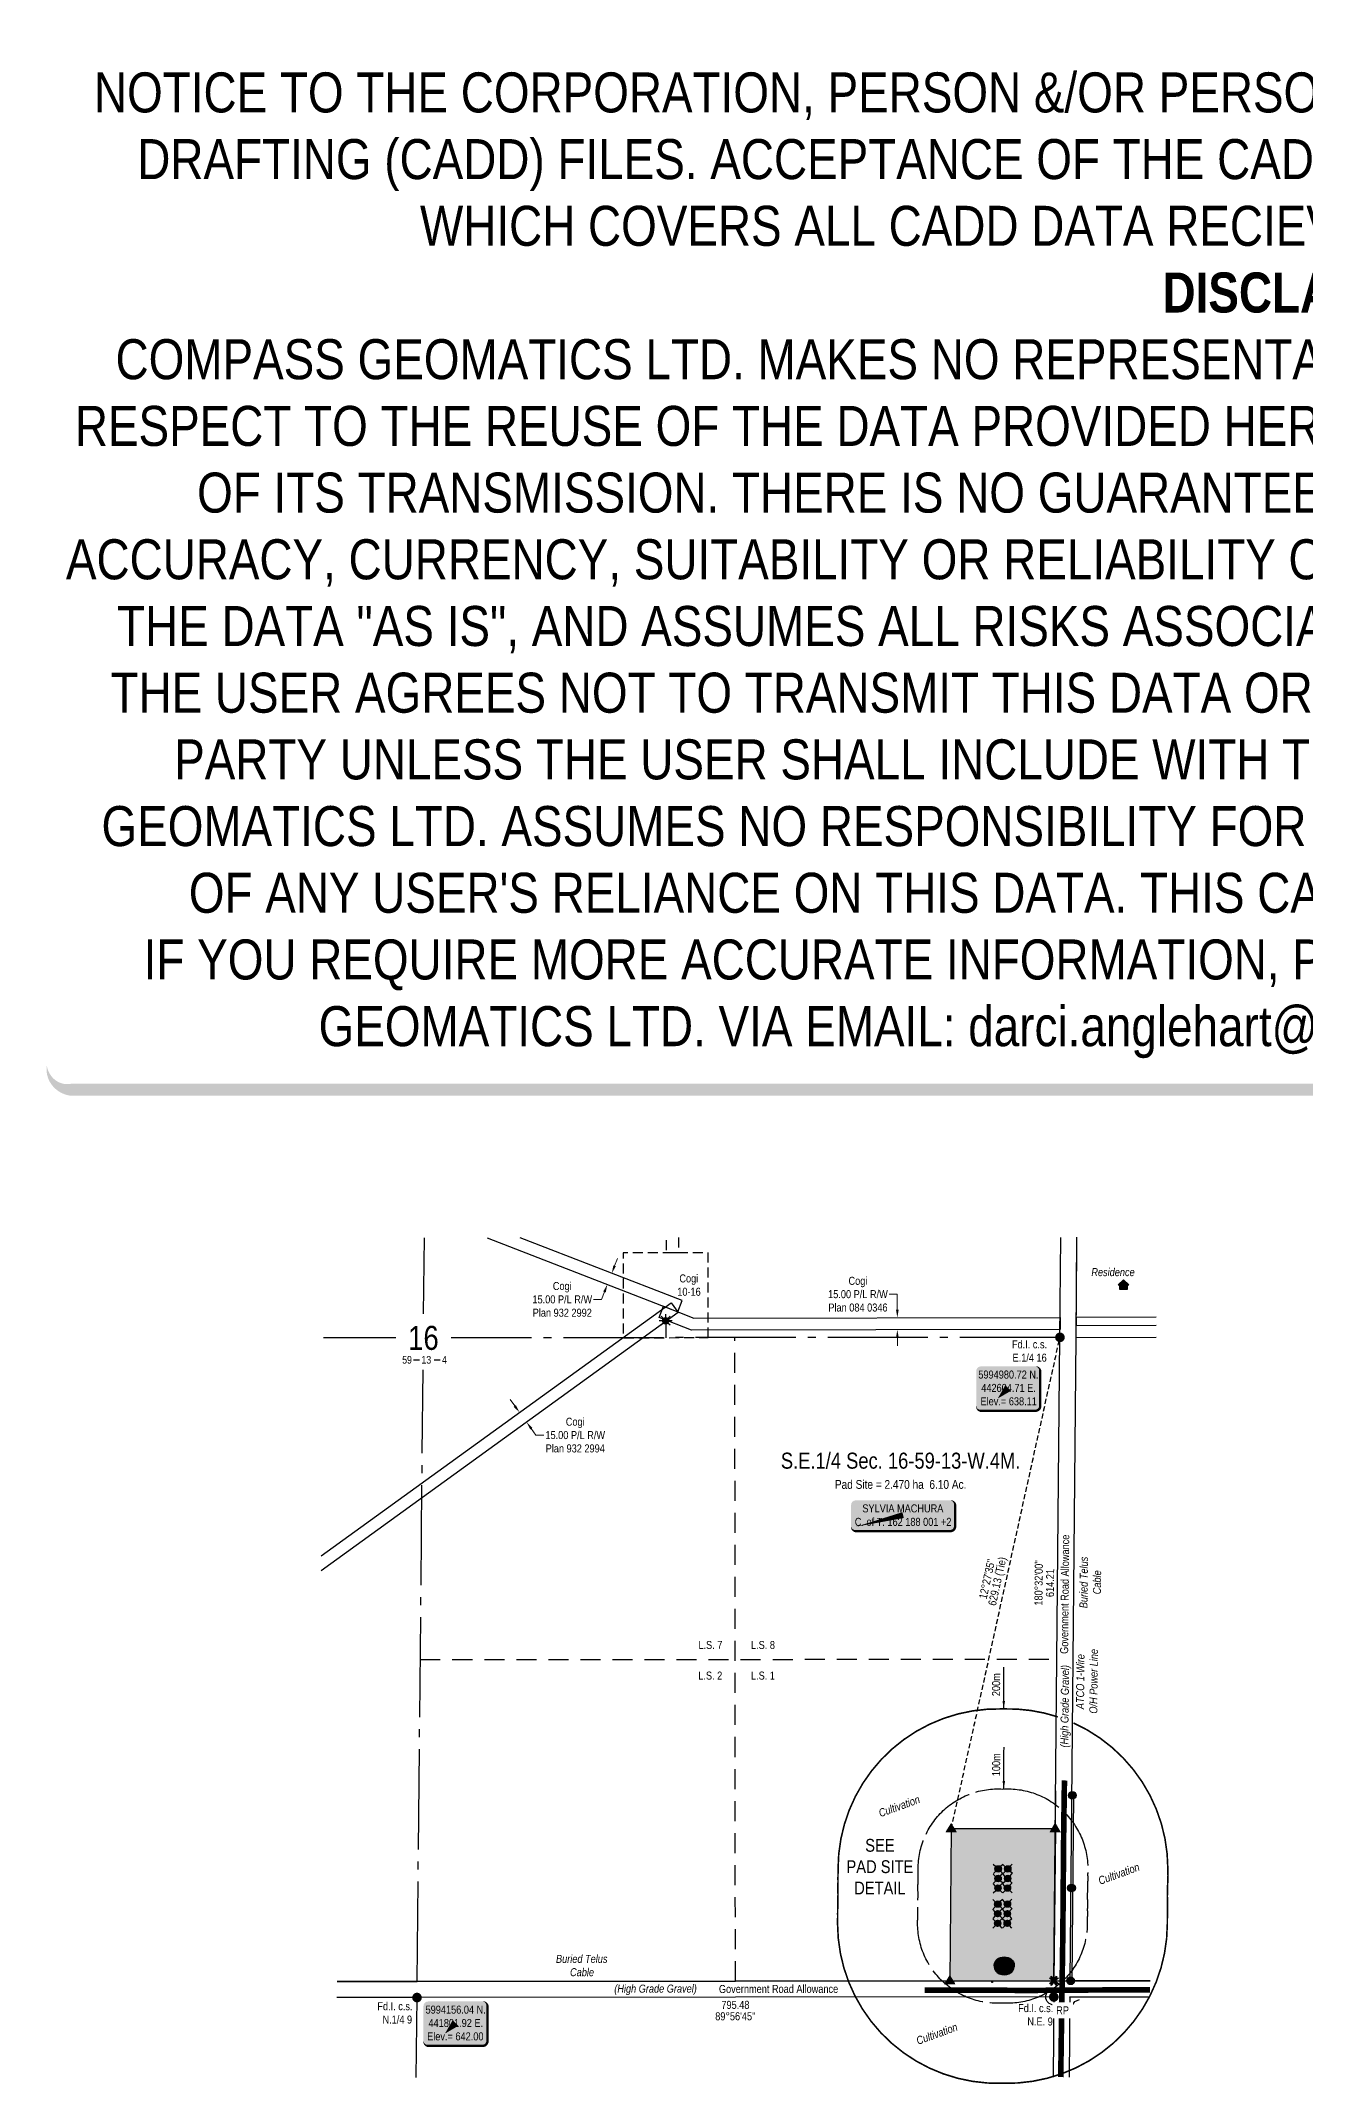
# Model space of a CAD drawing. Extents: x 441332 to 444489, y 5994048 to 5996600.
# Drawn here: x 441332 to 442911, y 5994048 to 5996600 of the extents above; entities that cross this region are included whole.
import ezdxf
from ezdxf.enums import TextEntityAlignment as Align

# ---------------------------------------------------------------- set-up
doc = ezdxf.new("R2010")
doc.units = 0
doc.header["$LTSCALE"] = 5
doc.header["$PDSIZE"] = 0.5
for name, pattern in [('foc-ACCESSROAD', [3.75, 2.5, -1.25]), ('foc-BUFFER', [16.75, 15, -1.75]), ('foc-LSD', [8, 5, -3]), ('foc-QUARTERLINE', [33, 25, -3, 2, -3]), ('foc-TIELINE', [1.875, 1.25, -0.625])]:
    doc.linetypes.add(name, pattern=pattern)
doc.layers.get('Defpoints').update_dxf_attribs({"color": 9})
for name, color, linetype in [('10', 1, 'Continuous'), ('35', 37, 'Continuous'), ('9', 3, 'Continuous'), ('AS-FENCE', 48, 'foc-FENCE'), ('AS-OWNER', 7, 'Continuous'), ('AS-POWER', 104, 'foc-POWER'), ('AS-POWER-EXISTING-PP', 72, 'Continuous'), ('AS-POWER-T', 104, 'Continuous'), ('AS-RESIDENCE', 14, 'Continuous'), ('AS-ROADS', 254, 'Continuous'), ('AS-TELEPHONE', 224, 'foc-TEL'), ('AS-TELEPHONE-T', 224, 'Continuous'), ('AUX-BUFFER', 7, 'foc-BUFFER'), ('C-AR', 13, 'foc-ACCESSROAD'), ('C-SYMBOL', 7, 'Continuous'), ('DETAIL-T', 7, 'Continuous'), ('F-AR', 190, 'foc-ACCESSROAD'), ('F-RW', 190, 'Continuous'), ('F-WS', 190, 'foc-ACCESSROAD'), ('F-WS-S', 190, 'Continuous'), ('L-AREAREQUIRED', 7, 'Continuous'), ('L-BD', 7, 'Continuous'), ('L-DETAIL-T', 3, 'Continuous'), ('L-MON', 1, 'Continuous'), ('L-ROAD-T', 7, 'Continuous'), ('L-SEC', 7, 'Continuous'), ('L-SECLBL', 7, 'Continuous'), ('L-SECQ', 8, 'foc-QUARTERLINE'), ('L-SECTION-LSD', 7, 'foc-LSD'), ('L-TIE', 7, 'foc-TIELINE'), ('oil_and_gas_wells_pt', 7, 'Continuous'), ('P-CROSSINGS', 250, 'Continuous'), ('P-PROPOSED', 10, 'Continuous'), ('P-PROPOSED-H', 21, 'Continuous')]:
    doc.layers.add(name, color=color, linetype=linetype)
doc.layers.add('DISCLAIMER', color=7, linetype='Continuous', plot=False)
for name, color, linetype, lineweight in [('F-RW-T', 190, 'Continuous', 9), ('F-WS-T', 190, 'Continuous', 9), ('T-TEXT', 48, 'Continuous', 18)]:
    doc.layers.add(name, color=color, linetype=linetype, lineweight=lineweight)
doc.styles.add('100L', font='ARIALN.TTF', dxfattribs={"height": 11})
doc.styles.add('175L', font='ARIALN.TTF', dxfattribs={"height": 20})
doc.styles.add('80', font='ARIALN.TTF', dxfattribs={"height": 10})
doc.styles.add('80CG', font='ARIALN.TTF', dxfattribs={"height": 10})
doc.styles.add('80L', font='ARIALN.TTF', dxfattribs={"height": 10})
doc.styles.add('80LS', font='ARIALNI.TTF', dxfattribs={"height": 10})
doc.styles.add('Crossing', font='ARIALN.TTF', dxfattribs={"height": 10})
doc.styles.add('foc-LtypeFont', font='ARIALN.TTF', dxfattribs={"height": 7.35})
doc.styles.add('SIMPLEX', font='ARIALN.TTF')
doc.linetypes.add('foc-FENCE', pattern='A,10,-1,["X",foc-LtypeFont,S=0.2,R=0,X=-0.625,Y=-0.75],-1.24', length=12.24)
doc.linetypes.add('foc-POWER', pattern='A,6,-1,["P",foc-LtypeFont,S=0.2,R=0,X=-0.625,Y=-0.75],-1.24,4', length=12.24)
doc.linetypes.add('foc-POWER-NOLINE', pattern='A,0,-4,["P",foc-LtypeFont,S=0.2,R=0,X=-0.625,Y=-0.75],-8.24', length=12.24)
doc.linetypes.add('foc-TEL', pattern='A,2,-1,["T",foc-LtypeFont,S=0.2,R=0,X=-0.425,Y=-0.75],-1.24,8', length=12.24)
doc.linetypes.add('foc-TEL-NOLINE', pattern='A,0,-2,["T",foc-LtypeFont,S=0.2,R=0,X=-0.425,Y=-0.75],-10.24', length=12.24)
doc.dimstyles.new('CG2011', dxfattribs={"dimscale": 5, "dimtxt": 9, "dimasz": 2, "dimexe": 0.2, "dimexo": 0.0625, "dimgap": 0.5, "dimtad": 0, "dimtih": 1, "dimtoh": 1, "dimzin": 0, "dimdsep": 46, "dimtxsty": '80CG', "dimcen": 0.1, "dimse1": 1, "dimse2": 1, "dimclrd": 256, "dimclrt": 256, "dimaunit": 1, "dimadec": 4, "dimazin": 0, "dimtfac": 0.06, "dimtofl": 0, "dimtmove": 0, "dimatfit": 1, "dimfxl": 0.2, "dimtolj": 1, "dimtzin": 0, "dimlwd": -1, "dimarcsym": 0})
doc.dimstyles.new('Compass 5 000', dxfattribs={"dimscale": 5, "dimtxt": 9, "dimasz": 2, "dimexe": 0.2, "dimexo": 0.0625, "dimgap": 0.5, "dimtad": 0, "dimtih": 1, "dimtoh": 1, "dimzin": 0, "dimdsep": 46, "dimtxsty": '80CG', "dimcen": 0.1, "dimse1": 1, "dimse2": 1, "dimclrd": 256, "dimclrt": 256, "dimaunit": 1, "dimadec": 4, "dimazin": 0, "dimtfac": 0.06, "dimtofl": 0, "dimtmove": 0, "dimatfit": 1, "dimfxl": 0.2, "dimtolj": 1, "dimtzin": 0, "dimlwd": -1, "dimarcsym": 0})

# ---------------------------------------------------------------- blocks, each defined once
blk = doc.blocks.new('fdia')
at = {"color": 255, "const_width": 1}
blk.add_lwpolyline([(-0.5, 0, 1), (0.5, 0, 1)], format="xyb", close=True, dxfattribs=at)
blk = doc.blocks.new('Fdiaa')
blk.add_blockref('fdia', (0, 0))
blk = doc.blocks.new('fdib')
at = {"color": 1, "const_width": 1.6}
blk.add_lwpolyline([(-0.4, 0, 1), (0.4, 0, 1)], format="xyb", close=True, dxfattribs=at)
at = {"color": 1}
blk.add_circle((0, 0), 0.8, dxfattribs=at)
blk = doc.blocks.new('Fdibb')
blk.add_blockref('fdib', (0, 0))
blk = doc.blocks.new('fdicc')
for name in ['Fdibb', 'Fdiaa']:
    blk.add_blockref(name, (0, 0))
blk = doc.blocks.new('FDI')
blk.add_blockref('fdicc', (0, 0))
blk = doc.blocks.new('TRIA')
blk.add_hatch(color=255).paths.add_polyline_path([(-0.04, 1.52), (-1.47, -0.87), (1.39, -0.87)])
blk = doc.blocks.new('TRIAA')
blk.add_blockref('TRIA', (0, 0))
blk = doc.blocks.new('TRIB')
at = {"color": 1}
blk.add_lwpolyline([(-1.12, -0.67), (-0.04, 1.13), (1.04, -0.67)], close=True, dxfattribs=at)
blk = doc.blocks.new('TRIBB')
blk.add_blockref('TRIB', (0, 0))
blk = doc.blocks.new('TRICC')
for name in ['TRIAA', 'TRIBB']:
    blk.add_blockref(name, (0, 0))
blk = doc.blocks.new('plspike')
blk.add_blockref('TRICC', (0, 0))
blk = doc.blocks.new('*D444')
at = {"layer": 'Defpoints', "color": 0, "transparency": 16777216}
for p in [(442396.6, 5995005.3), (442396.6, 5994990.3), (442401.7, 5995005.3)]:
    blk.add_point(p, dxfattribs=at)
at = {"layer": 'F-RW-T', "transparency": 16777216}
for p, q in [((442401.6, 5995034.6), (442391.6, 5995034.6)), ((442401.6, 5995015.3), (442401.6, 5995034.6)), ((442401.7, 5994980.3), (442401.7, 5994970.3))]:
    blk.add_line(p, q, dxfattribs=at)
for points in [[(442403.3, 5995015.3), (442400, 5995015.3), (442401.7, 5995005.3)], [(442403.4, 5994980.3), (442400, 5994980.3), (442401.7, 5994990.3)]]:
    blk.add_solid(points, dxfattribs=at)
at = {"layer": 'F-RW-T', "transparency": 16777216, "insert": (442352.5, 5995034.6), "char_height": 10, "attachment_point": 5, "style": '80CG'}
blk.add_mtext('\\A1;Cogi\\P15.00 P/L R/W\\PPlan 084 0346', dxfattribs=at)
blk = doc.blocks.new('*D445')
at = {"layer": 'Defpoints', "color": 0, "transparency": 16777216}
for p in [(441925.4, 5994883.7), (441934.2, 5994871.5), (441938.7, 5994874.8)]:
    blk.add_point(p, dxfattribs=at)
at = {"layer": 'F-RW-T', "transparency": 16777216}
for p, q in [((441924, 5994895), (441918.2, 5994903.1)), ((441944.5, 5994866.7), (441950.4, 5994858.6)), ((441950.4, 5994858.6), (441960.4, 5994858.6))]:
    blk.add_line(p, q, dxfattribs=at)
for points in [[(441925.4, 5994896), (441922.7, 5994894), (441929.9, 5994886.9)], [(441945.9, 5994867.7), (441943.2, 5994865.7), (441938.7, 5994874.8)]]:
    blk.add_solid(points, dxfattribs=at)
at = {"layer": 'F-RW-T', "transparency": 16777216, "insert": (441999.5, 5994858.6), "char_height": 10, "attachment_point": 5, "style": '80CG'}
blk.add_mtext('\\A1;Cogi\\P15.00 P/L R/W\\PPlan 932 2994', dxfattribs=at)
blk = doc.blocks.new('GAS')
h = blk.add_hatch(color=255)
h.dxf.hatch_style = 1
edge = h.paths.add_edge_path()
edge.add_arc((0, 0), 0.9, 0, 360)
for p, q in [((-0.81, 0), (-1.62, 0)), ((-0.57, 0.57), (-1.14, 1.14)), ((0, 0.81), (0, 1.62)), ((0.57, 0.57), (1.14, 1.14)), ((1.62, 0), (0.81, 0)), ((-0.57, -0.57), (-1.14, -1.14)), ((0, -0.81), (0, -1.62)), ((1.14, -1.14), (0.57, -0.57))]:
    blk.add_line(p, q)
blk.add_circle((0, 0), 0.8)
blk = doc.blocks.new('L-SECLBL')
at = {"layer": '9', "color": 7}
for p, q in [((-5.1, -27.8), (-12.3, -27.8)), ((20.7, -27.8), (13.5, -27.8))]:
    blk.add_line(p, q, dxfattribs=at)
at = {"layer": '10', "color": 2, "style": 'SIMPLEX'}
blk.add_attdef('SEC', text='', height=30, dxfattribs=at).set_placement((0, 0), align=Align.MIDDLE)
at = {"layer": '10', "color": 5, "style": '80L'}
blk.add_attdef('TWP', text='', height=9.5, dxfattribs=at).set_placement((-14.4, -27.4), align=Align.MIDDLE_RIGHT)
blk.add_attdef('RGE', text='', height=9.5, dxfattribs=at).set_placement((3.6, -27.4), align=Align.MIDDLE_CENTER)
blk.add_attdef('MER', text='', height=9.5, dxfattribs=at).set_placement((23.2, -27.4), align=Align.MIDDLE_LEFT)
blk = doc.blocks.new('res_occ')
for points in [[(0.1, 0.89), (-1.26, -0.37), (1.46, -0.37)], [(-0.9, -1.43), (1.1, -1.43), (1.1, -0.37), (-0.9, -0.37)]]:
    blk.add_hatch(color=14).paths.add_polyline_path(points)
at = {"color": 14}
for points in [[(0.1, 0.89), (-1.26, -0.37), (1.46, -0.37)], [(-0.9, -1.43), (1.1, -1.43), (1.1, -0.37), (-0.9, -0.37)]]:
    blk.add_lwpolyline(points, close=True, dxfattribs=at)
blk = doc.blocks.new('WC')
at = {"layer": 'L-MON'}
h = blk.add_hatch(color=255, dxfattribs=at)
h.dxf.hatch_style = 1
edge = h.paths.add_edge_path()
edge.add_arc((0, 0), 0.9, 0, 360)
at = {"layer": 'L-MON', "color": 240, "flags": 128}
for points in [[(-0.62, 0.5), (-1.23, 1.12)], [(0.52, 0.61), (1.13, 1.21)], [(-1.18, -1.18), (-0.56, -0.57)], [(1.16, -1.18), (0.56, -0.57)]]:
    blk.add_lwpolyline(points, dxfattribs=at)
at = {"layer": 'L-MON', "color": 240}
for radius in [0.8, 0.373]:
    blk.add_circle((0, 0), radius, dxfattribs=at)
blk = doc.blocks.new('POWERPOLE')
h = blk.add_hatch(color=255)
edge = h.paths.add_edge_path()
edge.add_arc((0, 0), 0.96, 0, 360)
at = {"linetype": 'Continuous'}
for p, q in [((0.68, -0.68), (-0.68, 0.68)), ((-0.68, -0.68), (0.68, 0.68))]:
    blk.add_line(p, q, dxfattribs=at)
blk.add_circle((0, 0), 0.96, dxfattribs=at)
blk = doc.blocks.new('TEMP')
h = blk.add_hatch(color=255)
h.dxf.hatch_style = 1
h.paths.add_polyline_path([(0, 0.25), (-0.67, 1.15), (-0.67, 0.67), (-1.15, 0.67), (-0.25, 0), (-1.15, -0.67), (-0.67, -0.67), (-0.67, -1.15), (0, -0.25), (0.67, -1.15), (0.67, -0.67), (1.15, -0.67), (0.25, 0), (1.15, 0.67), (0.67, 0.67), (0.67, 1.15)])
h.paths.add_polyline_path([(0.57, 0.85), (0.57, 0.57), (0.85, 0.57), (0.08, 0), (0.85, -0.57), (0.57, -0.57), (0.57, -0.85), (0, -0.08), (-0.57, -0.85), (-0.57, -0.57), (-0.85, -0.57), (-0.08, 0), (-0.85, 0.57), (-0.57, 0.57), (-0.57, 0.85), (0, 0.08)], flags=16)
h = blk.add_hatch(color=1)
h.dxf.hatch_style = 1
h.paths.add_polyline_path([(0, 0.08), (-0.57, 0.85), (-0.57, 0.57), (-0.85, 0.57), (-0.08, 0), (-0.85, -0.57), (-0.57, -0.57), (-0.57, -0.85), (0, -0.08), (0.57, -0.85), (0.57, -0.57), (0.85, -0.57), (0.08, 0), (0.85, 0.57), (0.57, 0.57), (0.57, 0.85)])
at = {"color": 1}
for p, q in [((-0.08, 0), (0.08, 0)), ((0, 0.08), (0, -0.08))]:
    blk.add_line(p, q, dxfattribs=at)
at = {"color": 255, "flags": 128}
blk.add_lwpolyline([(-0.25, 0), (-1.15, 0.67), (-0.67, 0.67), (-0.67, 1.15), (0, 0.25), (0.67, 1.15), (0.67, 0.67), (1.15, 0.67), (0.25, 0), (1.15, -0.67), (0.67, -0.67), (0.67, -1.15), (0, -0.25), (-0.67, -1.15), (-0.67, -0.67), (-1.15, -0.67)], close=True, dxfattribs=at)
at = {"color": 1, "flags": 128}
blk.add_lwpolyline([(-0.08, 0), (-0.85, 0.57), (-0.57, 0.57), (-0.57, 0.85), (0, 0.08), (0.57, 0.85), (0.57, 0.57), (0.85, 0.57), (0.08, 0), (0.85, -0.57), (0.57, -0.57), (0.57, -0.85), (0, -0.08), (-0.57, -0.85), (-0.57, -0.57), (-0.85, -0.57)], close=True, dxfattribs=at)
blk = doc.blocks.new('*U476')
h = blk.add_hatch(color=59)
edge = h.paths.add_edge_path()
edge.add_line((-59, -20), (59, -20))
edge.add_arc((59, -14), 6, 270, 360)
edge.add_line((65, -14), (65, 12.5))
edge.add_arc((59, 12.5), 6, 0, 90)
edge.add_line((59, 18.5), (-59, 18.5))
edge.add_arc((-59, 12.5), 6, 90, 180)
edge.add_line((-65, 12.5), (-65, -14))
edge.add_arc((-59, -14), 6, 180, 270)
at = {"color": 1, "flags": 128}
blk.add_lwpolyline([(-59, -20, 3, 3, 0), (59, -20, 3, 3, 0.414214), (65, -14, 3, 3, 0), (65, 12.5, 3, 0, 0.414214), (59, 18.5, 0, 0, 0), (-59, 18.5, 0, 0, 0.414214), (-65, 12.5, 0, 0, 0), (-65, -14, 0, 3, 0.414214)], format="xyseb", close=True, dxfattribs=at)
blk.add_lwpolyline([(-58.4, -14.4, 0, 7.5, 0), (0, 0, 0, 0, 0)], format="xyseb", dxfattribs=at)
at = {"color": 1, "style": '80'}
blk.add_attdef('ENTER_TEXT_001', (-36, -5), '', height=10, dxfattribs=at)
blk = doc.blocks.new('*U479')
h = blk.add_hatch(color=254)
edge = h.paths.add_edge_path()
edge.add_line((-34, -28.5), (34, -28.5))
edge.add_arc((34, -22.5), 6, 270, 360)
edge.add_line((40, -22.5), (40, 21))
edge.add_arc((34, 21), 6, 0, 90)
edge.add_line((34, 27), (-34, 27))
edge.add_arc((-34, 21), 6, 90, 180)
edge.add_line((-40, 21), (-40, -22.5))
edge.add_arc((-34, -22.5), 6, 180, 270)
at = {"color": 1, "flags": 128}
blk.add_lwpolyline([(-34, -28.5, 3, 3, 0), (34, -28.5, 3, 3, 0.414214), (40, -22.5, 3, 3, 0), (40, 21, 3, 0, 0.414214), (34, 27, 0, 0, 0), (-34, 27, 0, 0, 0.414214), (-40, 21, 0, 0, 0), (-40, -22.5, 0, 3, 0.414214)], format="xyseb", close=True, dxfattribs=at)
blk.add_lwpolyline([(-13, -13.1, 0, 10, 0), (0, 0, 5, 5, 0)], format="xyseb", dxfattribs=at)
at = {"color": 1, "style": '80'}
blk.add_attdef('ENTER_TEXT_001', (-36, -5), '', height=10, dxfattribs=at)
blk = doc.blocks.new('*D495')
at = {"layer": 'Defpoints', "color": 0, "transparency": 16777216}
for p in [(442039.6, 5995046.8), (442042.9, 5995045.5), (442048.4, 5995059.5)]:
    blk.add_point(p, dxfattribs=at)
at = {"layer": 'F-RW-T', "transparency": 16777216}
for p, q in [((442048.7, 5995070.1), (442052.3, 5995079.4)), ((442032.4, 5995028.1), (442022.4, 5995028.1)), ((442036, 5995037.5), (442032.4, 5995028.1))]:
    blk.add_line(p, q, dxfattribs=at)
for points in [[(442047.1, 5995070.7), (442050.2, 5995069.5), (442045.1, 5995060.7)], [(442034.5, 5995038.1), (442037.6, 5995036.8), (442039.6, 5995046.8)]]:
    blk.add_solid(points, dxfattribs=at)
at = {"layer": 'F-RW-T', "transparency": 16777216, "insert": (441983.3, 5995028.1), "char_height": 10, "attachment_point": 5, "style": '80CG'}
blk.add_mtext('\\A1;Cogi\\P15.00 P/L R/W\\PPlan 932 2992', dxfattribs=at)
blk = doc.blocks.new('xing2')
h = blk.add_hatch(color=50)
h.dxf.hatch_style = 1
edge = h.paths.add_edge_path()
edge.add_ellipse((0, 0), major_axis=(-12.5, 0), ratio=0.816297, start_angle=0, end_angle=360)
h = blk.add_hatch(color=250)
h.dxf.hatch_style = 1
edge = h.paths.add_edge_path()
edge.add_ellipse((0, -2), major_axis=(-12.5, 0), ratio=0.816297, start_angle=0, end_angle=180)
edge.add_line((12.5, -2), (12.5, 0))
edge.add_ellipse((0, 0), major_axis=(-12.5, 0), ratio=0.816297, start_angle=0, end_angle=180, ccw=False)
edge.add_line((-12.5, 0), (-12.5, -2))
at = {"color": 250}
blk.add_ellipse((0, 0), major_axis=(-12.5, 0), ratio=0.816297, dxfattribs=at)
blk.add_ellipse((0, -2), major_axis=(-12.5, 0), ratio=0.816297, start_param=0, end_param=3.141593, dxfattribs=at)
at = {"color": 250, "style": 'Crossing'}
blk.add_attdef('CROSSING', text='', height=9, dxfattribs=at).set_placement((0.1, 0), align=Align.MIDDLE_CENTER)
at = {"color": 250, "style": 'Crossing', "flags": 1}
for tag, p in [('DESCRIPTION', (0.1, -25.8)), ('OWNER', (0.1, -12.5)), ('LOCATION', (0.1, -39.3)), ('DWG_REF', (0.1, -52.8))]:
    blk.add_attdef(tag, text='', height=9, dxfattribs=at).set_placement(p, align=Align.MIDDLE_CENTER)
blk = doc.blocks.new('Disclaimer_Legal')
at = {"layer": 'DISCLAIMER', "color": 254, "flags": 128}
blk.add_lwpolyline([(-3612.9, -1104.6, 37.5, 37.5, 0), (4096.1, -1104.6, 37.5, 37.5, 0.414214), (4171.1, -1029.6, 37.5, 37.5, 0), (4171.1, 2078.7, 37.5, 0, 0.414214), (4096.1, 2153.7, 0, 0, 0), (-3612.9, 2153.7, 0, 0, 0.414214), (-3687.9, 2078.7, 0, 0, 0), (-3687.9, -1029.6, 0, 37.5, 0.414214)], format="xyseb", close=True, dxfattribs=at)
at = {"layer": 'DISCLAIMER', "color": 254, "insert": (241.6, 533.9), "char_height": 125, "width": 7717.568, "attachment_point": 5, "style": '80'}
blk.add_mtext('NOTICE TO THE CORPORATION, PERSON &/OR PERSONS REGARDING THIS COMPUTER AIDED DESIGN AND DRAFTING (CADD) FILES. ACCEPTANCE OF THE CADD DATA IS BASED ON THE FOLLOWING DISCLAIMER WHICH COVERS ALL CADD DATA RECIEVED FROM COMPASS GEOMATICS LTD.\\P{\\fArial Narrow|b1|i0|c0|p34;DISCLAIMER}\\PCOMPASS GEOMATICS LTD. MAKES NO REPRESENTATION OR WARRANTIES, EXPRESS OR IMPLIED, WITH RESPECT TO THE REUSE OF THE DATA PROVIDED HEREWITH, REGARDLESS OF ITS FORMAT OR THE MEANS OF ITS TRANSMISSION. THERE IS NO GUARANTEE OR REPRESENTATION TO THE USER AS TO THE ACCURACY, CURRENCY, SUITABILITY OR RELIABILITY OF THIS DATA FOR ANY PURPOSE. THE USER ACCEPTS THE DATA "AS IS", AND ASSUMES ALL RISKS ASSOCIATED WITH ITS USE. BY ACCEPTANCE OF THIS DATA, THE USER AGREES NOT TO TRANSMIT THIS DATA OR PROVIDE ACCESS OR ANY PART OF IT TO ANOTHER PARTY UNLESS THE USER SHALL INCLUDE WITH THE DATA A COPY OF THIS DISCLAIMER. COMPASS GEOMATICS LTD. ASSUMES NO RESPONSIBILITY FOR ACTUAL OR CONSEQUENTIAL DAMAGE AS A RESULT OF ANY USER\'S RELIANCE ON THIS DATA. THIS CADD FILE IS FOR ILLUSTRATION PURPOSES ONLY.\\PIF YOU REQUIRE MORE ACCURATE INFORMATION, PLEASE CONTACT DARCI ANGLEHART AT COMPASS GEOMATICS LTD. VIA EMAIL: darci.anglehart@compassgeomatics.ca OR CELL: 506-961-7292', dxfattribs=at)

msp = doc.modelspace()

# ---------------------------------------------------------------- hatches: boundary and pattern name
at = {"layer": 'P-PROPOSED-H'}
h = msp.add_hatch(color=256, dxfattribs=at)
h.dxf.hatch_style = 1
h.paths.add_polyline_path([(442597.225, 5994176.9), (442598.994, 5994366.817), (442469.047, 5994366.694), (442467.278, 5994176.779)])

# ---------------------------------------------------------------- linework, layer by layer
at = {"layer": '35', "color": 3}
msp.add_circle((442597.038, 5994156.791), 9.995, dxfattribs=at)
at = {"layer": 'AS-FENCE', "flags": 128}
for points in [[(442520.488, 5994177.038), (442597.276, 5994176.976), (442599.506, 5994414.13)], [(442628.215, 5994177.042), (442619.858, 5994176.968), (442621.997, 5994409.137)], [(442618.166, 5994139.773), (442619.829, 5994146.167), (442623.423, 5994150.947), (442628.984, 5994153.809)]]:
    msp.add_lwpolyline(points, dxfattribs=at)
at = {"layer": 'AS-POWER', "linetype": 'foc-POWER-NOLINE', "flags": 128}
msp.add_lwpolyline([(442617.334, 5994176.921), (442624.821, 5994980.728), (442625.842, 5995090.7)], dxfattribs=at)
at = {"layer": 'AS-RESIDENCE', "flags": 128}
msp.add_lwpolyline([(442597.019, 5994176.902), (442597.225, 5994176.902)], dxfattribs=at)
at = {"layer": 'AS-ROADS', "const_width": 6.997, "flags": 128}
for points in [[(442605.692, 5994056.641), (442608.337, 5994236.25), (442609.467, 5994369.641), (442610.343, 5994427.194)], [(442435.899, 5994165.295), (442470.892, 5994165.23), (442506.45, 5994165.383), (442563.01, 5994164.898), (442607.448, 5994165.286), (442717.189, 5994165.799)]]:
    msp.add_lwpolyline(points, dxfattribs=at)
at = {"layer": 'AS-TELEPHONE', "linetype": 'foc-TEL-NOLINE', "flags": 128}
for points in [[(442617.334, 5994176.921), (442624.821, 5994980.728), (442625.981, 5995105.672)], [(441702.152, 5994176.054), (441802.108, 5994176.149), (442597.019, 5994176.902), (442617.334, 5994176.921), (442717.294, 5994177.016)]]:
    msp.add_lwpolyline(points, dxfattribs=at)
at = {"layer": 'AS-TELEPHONE', "flags": 128}
msp.add_lwpolyline([(442519.694, 5994175.945), (442520.693, 5994175.945), (442520.693, 5994174.945), (442519.694, 5994174.945)], close=True, dxfattribs=at)
at = {"layer": 'F-AR', "flags": 128}
msp.add_lwpolyline([(442128.618, 5995105.284), (442128.392, 5995086.287), (442113.398, 5995086.275), (442113.624, 5995105.273)], dxfattribs=at)
at = {"layer": 'F-RW', "flags": 128}
for points in [[(441889.633, 5995105.098), (442127.542, 5995012.591), (442132.975, 5995026.565), (441930.922, 5995105.13)], [(441682.336, 5994707.696), (442119.196, 5995023.98), (442127.989, 5995011.835), (441682.154, 5994689.055)], [(442725.014, 5995005.917), (442625.053, 5995005.72), (442624.96, 5994995.727), (442724.921, 5994995.925)]]:
    msp.add_lwpolyline(points, dxfattribs=at)
msp.add_lwpolyline([(442109.681, 5995019.543), (442147.459, 5995004.859), (442604.944, 5995005.684), (442604.805, 5994990.689), (442144.661, 5994989.861), (442104.248, 5995005.576)], close=True, dxfattribs=at)
at = {"layer": 'F-WS', "flags": 128}
msp.add_lwpolyline([(442165.405, 5994980.363), (442165.324, 5995086.315), (442059.372, 5995086.234), (442059.453, 5994980.283)], close=True, dxfattribs=at)
at = {"layer": 'F-WS-S', "flags": 128}
msp.add_lwpolyline([(442112.413, 5995001.472), (442112.429, 5994980.323)], dxfattribs=at)
at = {"layer": 'L-SEC', "flags": 128}
for points in [[(442604.712, 5994980.716), (442605.872, 5995105.657)], [(442624.819, 5994980.529), (442625.981, 5995105.672)], [(442597.225, 5994176.902), (442604.712, 5994980.716)], [(442617.334, 5994176.921), (442624.819, 5994980.529)], [(441801.897, 5994176.149), (441702.152, 5994176.054)], [(442597.225, 5994176.902), (441801.897, 5994176.149)], [(442717.294, 5994177.016), (442617.334, 5994176.921)], [(441801.916, 5994156.038), (441701.956, 5994155.943)], [(442597.038, 5994156.791), (441801.916, 5994156.038)], [(442597.038, 5994156.791), (442596.105, 5994056.635)], [(442617.15, 5994156.81), (442616.215, 5994056.447)], [(442617.145, 5994156.604), (442617.147, 5994156.81)], [(442617.15, 5994156.81), (442717.106, 5994156.905)]]:
    msp.add_lwpolyline(points, dxfattribs=at)
at = {"layer": 'L-SECQ', "flags": 128}
for points in [[(441810.228, 5995010.078), (441811.152, 5995105.037)], [(441775.307, 5994980.066), (441684.986, 5994979.997)], [(442604.798, 5994980.698), (441844.557, 5994980.119)], [(442624.821, 5994980.728), (442724.78, 5994980.834)], [(441802.108, 5994176.149), (441809.546, 5994940.113)], [(441800.938, 5994056.083), (441801.916, 5994156.038)]]:
    msp.add_lwpolyline(points, dxfattribs=at)
at = {"layer": 'L-SECTION-LSD', "flags": 128}
for points in [[(442199.458, 5994176.525), (442198.846, 5994980.389)], [(441806.022, 5994578.121), (442600.969, 5994578.809)]]:
    msp.add_lwpolyline(points, dxfattribs=at)
at = {"layer": 'L-TIE', "flags": 128}
msp.add_lwpolyline([(442469.047, 5994366.694), (442604.712, 5994980.716)], dxfattribs=at)
at = {"layer": 'oil_and_gas_wells_pt'}
msp.add_point((442112.413, 5995001.472), dxfattribs=at)
msp.add_point((442112.413, 5995001.472), dxfattribs=at)
msp.add_point((442112.413, 5995001.472), dxfattribs=at)
at = {"layer": 'P-PROPOSED', "flags": 128}
msp.add_lwpolyline([(442597.225, 5994176.9), (442598.994, 5994366.817), (442469.047, 5994366.694), (442467.278, 5994176.779)], close=True, dxfattribs=at)
msp.add_lwpolyline([(442598.994, 5994366.817), (442597.225, 5994176.9)], dxfattribs=at)

# ---------------------------------------------------------------- block references
at = {"layer": 'AS-OWNER'}
ref = msp.add_blockref('*U476', (442408.851, 5994758.675), dxfattribs=dict(at, xscale=0.99954446, yscale=0.99954446, zscale=0.99954446))
ref.add_attrib('ENTER_TEXT_001', 'SYLVIA MACHURA', (442358.005, 5994762.092), dxfattribs={"layer": '0', "color": 1, "height": 9.99544, "style": '80'})
ref.add_attrib('ENTER_TEXT_002', 'C. of T. 162 188 001 +2', (442348.555, 5994745.256), dxfattribs={"layer": '0', "color": 1, "height": 9.99544, "style": '80'})
at = {"layer": 'AS-POWER-EXISTING-PP', "xscale": 4.997722300000012, "yscale": 4.997722300000012, "zscale": 4.997722300000012}
for p in [(442620.153, 5994408.79), (442619.146, 5994292.857), (442618.009, 5994176.974)]:
    msp.add_blockref('POWERPOLE', p, dxfattribs=at)
at = {"layer": 'AS-RESIDENCE', "xscale": 4.997722300000012, "yscale": 4.997722300000012, "zscale": 4.997722300000012}
msp.add_blockref('res_occ', (442683.571, 5995048.073), dxfattribs=at)
at = {"layer": 'C-AR', "xscale": 0.399817784, "yscale": 0.399817784, "zscale": 0.399817784}
msp.add_blockref('Disclaimer_Legal', (442814.246, 5995731.62), dxfattribs=at)
at = {"layer": 'DETAIL-T'}
ref = msp.add_blockref('*U479', (442540.118, 5994917.474), dxfattribs=at)
ref.add_attrib('ENTER_TEXT_001', '5994980.72 N.', (442502.798, 5994929.247), dxfattribs={"layer": '0', "color": 1, "height": 10, "style": '80'})
ref.add_attrib('ENTER_TEXT_002', '442604.71 E.', (442506.461, 5994912.539), dxfattribs={"layer": '0', "color": 1, "height": 10, "style": '80'})
ref.add_attrib('ENTER_TEXT_003', 'Elev.= 638.11', (442505.53, 5994895.831), dxfattribs={"layer": '0', "color": 1, "height": 10, "style": '80'})
ref = msp.add_blockref('*U479', (441849.927, 5994124.194), dxfattribs=at)
ref.add_attrib('ENTER_TEXT_001', '5994156.04 N.', (441812.607, 5994135.966), dxfattribs={"layer": '0', "color": 1, "height": 10, "style": '80'})
ref.add_attrib('ENTER_TEXT_002', '441801.92 E.', (441816.27, 5994119.258), dxfattribs={"layer": '0', "color": 1, "height": 10, "style": '80'})
ref.add_attrib('ENTER_TEXT_003', 'Elev.= 642.00', (441814.562, 5994102.551), dxfattribs={"layer": '0', "color": 1, "height": 10, "style": '80'})
at = {"layer": 'F-WS-S', "xscale": 5.00000000000002, "yscale": 5.00000000000002, "zscale": 5.00000000000002}
msp.add_blockref('GAS', (442112.413, 5995001.472), dxfattribs=at)
at = {"layer": 'L-MON'}
for name, p, xscale, yscale, zscale in [('FDI', (442604.712, 5994980.716), 5.000000000000037, 5.000000000000037, 5.000000000000037), ('plspike', (442469.04, 5994366.679), 5.000000000000037, 5.000000000000037, 5.000000000000037), ('plspike', (442598.989, 5994366.815), 5.000000000000037, 5.000000000000037, 5.000000000000037), ('WC', (442527.334, 5994292.783), 4.997722300000012, 4.997722300000012, 4.997722300000012), ('WC', (442527.446, 5994304.778), 4.997722300000012, 4.997722300000012, 4.997722300000012), ('WC', (442527.557, 5994316.772), 4.997722300000012, 4.997722300000012, 4.997722300000012), ('WC', (442539.143, 5994292.794), 4.997722300000012, 4.997722300000012, 4.997722300000012), ('WC', (442539.441, 5994304.789), 4.997722300000012, 4.997722300000012, 4.997722300000012), ('WC', (442539.552, 5994316.784), 4.997722300000012, 4.997722300000012, 4.997722300000012), ('WC', (442527.148, 5994272.792), 4.997722300000012, 4.997722300000012, 4.997722300000012), ('WC', (442539.143, 5994272.803), 4.997722300000012, 4.997722300000012, 4.997722300000012), ('WC', (442526.924, 5994248.803), 4.997722300000012, 4.997722300000012, 4.997722300000012), ('WC', (442527.036, 5994260.797), 4.997722300000012, 4.997722300000012, 4.997722300000012), ('WC', (442538.919, 5994248.814), 4.997722300000012, 4.997722300000012, 4.997722300000012), ('WC', (442539.031, 5994260.809), 4.997722300000012, 4.997722300000012, 4.997722300000012), ('plspike', (442467.284, 5994176.784), 5.000000000000037, 5.000000000000037, 5.000000000000037), ('TEMP', (442597.225, 5994176.9), 4.997722300000012, 4.997722300000012, 4.997722300000012), ('FDI', (441801.916, 5994156.038), 5.000000000000037, 5.000000000000037, 5.000000000000037)]:
    msp.add_blockref(name, p, dxfattribs=dict(at, xscale=xscale, yscale=yscale, zscale=zscale))
at = {"layer": 'L-SECLBL'}
msp.add_blockref('L-SECLBL', (441809.936, 5994980.092), dxfattribs=at).add_auto_attribs({'SEC': '16', 'TWP': '59', 'RGE': '13', 'MER': '4'})
at = {"layer": 'P-CROSSINGS', "xscale": 0.99954446, "yscale": 0.99954446, "zscale": 0.99954446}
msp.add_blockref('xing2', (442535.167, 5994196.672), dxfattribs=at).add_auto_attribs({'CROSSING': 'X1'})

# ---------------------------------------------------------------- texts
at = {"layer": 'AS-POWER-T', "insert": (442624.715, 5994510.298), "char_height": 9.99544, "attachment_point": 1, "rotation": 89.466365, "style": '80L'}
msp.add_mtext_dynamic_manual_height_columns('\\pi6.11133;{\\fArial Narrow|b0|i1|c0|p34;ATCO 1-Wire\\P\\pi0.57498;O/H Power Line}', width=80.63624, gutter_width=49.977, heights=[0], dxfattribs=at)
at = {"layer": 'AS-RESIDENCE', "insert": (442643.608, 5995067.185), "char_height": 9.99544, "attachment_point": 1, "style": '80L'}
msp.add_mtext_dynamic_manual_height_columns('\\pi0.32611;{\\fArial Narrow|b0|i1|c0|p34;Residence}', width=53.91581, gutter_width=49.977, heights=[0], dxfattribs=at)
at = {"layer": 'AS-TELEPHONE-T', "insert": (442629.057, 5994642.125), "char_height": 9.99544, "attachment_point": 1, "rotation": 89.466365, "style": '80L'}
msp.add_mtext_dynamic_manual_height_columns('\\pi0.29884;{\\fArial Narrow|b0|i1|c0|p34;Buried Telus\\P\\pi17.88291;Cable}', width=64.35444, gutter_width=49.977, heights=[0], dxfattribs=at)
at = {"layer": 'AS-TELEPHONE-T', "insert": (441975.167, 5994209.399), "char_height": 9.99544, "attachment_point": 1, "style": '80L'}
msp.add_mtext_dynamic_manual_height_columns('\\pi0.29884;{\\fArial Narrow|b0|i1|c0|p34;Buried Telus\\P\\pi17.88291;Cable}', width=64.35444, gutter_width=49.977, heights=[0], dxfattribs=at)
at = {"layer": 'AUX-BUFFER', "char_height": 9.9954, "attachment_point": 1, "rotation": 89.653053, "style": '80L'}
for s, insert in [('200m', (442519.925, 5994532.592)), ('100m', (442519.989, 5994432.577))]:
    msp.add_mtext_dynamic_manual_height_columns(s, width=6.84379, gutter_width=44.98, heights=[0], dxfattribs=dict(at, insert=insert))
at = {"layer": 'C-SYMBOL', "color": 3, "style": '175L'}
msp.add_text('S.E.1/4 Sec. 16-59-13-W.4M.', height=19.99089, dxfattribs=at).set_placement((442405.8, 5994810.699), align=Align.BOTTOM_CENTER)
at = {"layer": 'F-WS-T', "insert": (442126.235, 5995059.352), "char_height": 9.99544, "attachment_point": 1, "style": '80L'}
msp.add_mtext_dynamic_manual_height_columns('\\pi3.31929;Cogi\\P\\pi0.66361;10-16', width=28.83856, gutter_width=49.977, heights=[0], dxfattribs=at)
at = {"layer": 'L-AREAREQUIRED', "color": 5, "style": '100L'}
msp.add_text('Pad Site = 2.470 ha  6.10 Ac.', height=10.99499, dxfattribs=at).set_placement((442405.8, 5994788.209), align=Align.BOTTOM_CENTER)
at = {"layer": 'L-BD', "style": '80L'}
for s, height, rotation, p in [("12°27'35''", 9.9954, 77.5406, (442513.696, 5994678.819)), ('629.13 (Tie)', 9.99544, 77.5406, (442527.604, 5994675.746)), ("180°32'00''", 9.99544, 89.4664, (442578.115, 5994673.988)), ('614.21', 9.9954, 89.4664, (442592.358, 5994673.855)), ('795.48', 9.9954, 0.0543, (442199.486, 5994146.919)), ("89°56'45''", 9.9954, 0.0543, (442199.499, 5994132.675))]:
    msp.add_text(s, height=height, rotation=rotation, dxfattribs=at).set_placement(p, align=Align.MIDDLE)
at = {"layer": 'L-DETAIL-T', "insert": (442379.914, 5994319.542), "char_height": 16, "width": 109.47514, "attachment_point": 5, "style": '80CG'}
msp.add_mtext('SEE \\PPAD SITE \\PDETAIL', dxfattribs=at)
at = {"layer": 'L-MON', "char_height": 9.99544, "attachment_point": 1, "style": '80L'}
for s, insert in [('\\pi2.10616;Fd.I. c.s.\\P\\pi2.87661;E.1/4 16', (442542.674, 5994976.992)), ('\\pi2.10616;Fd.I. c.s.\\P\\pi8.5357;N.1/4 9', (441750.325, 5994150.243))]:
    msp.add_mtext_dynamic_manual_height_columns(s, width=44.08566, gutter_width=49.977, heights=[0], dxfattribs=dict(at, insert=insert))
at = {"layer": 'L-ROAD-T', "style": '80L'}
for rotation, p in [(89.466365, (442610.632, 5994659.826)), (0.05426, (442253.368, 5994166.808))]:
    msp.add_text('Government Road Allowance', height=9.99544, rotation=rotation, dxfattribs=at).set_placement(p, align=Align.MIDDLE_CENTER)
at = {"layer": 'T-TEXT', "style": '80LS'}
for s, height, rotation, p in [('(High Grade Gravel)', 9.99544, 89.466365, (442610.632, 5994519.89)), ('Cultivation', 10, 20, (442404.079, 5994395.147)), ('Cultivation', 10, 20, (442678.287, 5994310.661)), ('(High Grade Gravel)', 9.99544, 0.05426, (442099.774, 5994167.208)), ('Cultivation', 10, 20, (442451.046, 5994110.809))]:
    msp.add_text(s, height=height, rotation=rotation, dxfattribs=at).set_placement(p, align=Align.MIDDLE_CENTER)

# ---------------------------------------------------------------- dimensions: what is measured, and where the dimension line sits
at = {"layer": 'F-RW-T'}
dim = msp.add_linear_dim(base=(442401.652, 5995005.317), p1=(442396.621, 5994990.314), p2=(442396.594, 5995005.308), angle=90.103361, text='Cogi\\P15.00 P/L R/W\\PPlan 084 0346', dimstyle='Compass 5 000', dxfattribs=at)
dim.commit()
dim.dimension.update_dxf_attribs({"geometry": '*D444', "text_midpoint": (442352.513, 5995034.631), "dimtype": 161})
for p1, p2, distance, text, picture, middle in [((442048.359, 5995059.467), (442042.925, 5995045.493), -3.536, 'Cogi\\P15.00 P/L R/W\\PPlan 932 2992', '*D495', (441983.296, 5995028.133)), ((441925.383, 5994883.662), (441934.176, 5994871.516), 5.56, 'Cogi\\P15.00 P/L R/W\\PPlan 932 2994', '*D445', (441999.495, 5994858.577))]:
    dim = msp.add_aligned_dim(p1=p1, p2=p2, distance=distance, text=text, dimstyle='Compass 5 000', dxfattribs=at)
    dim.commit()
    dim.dimension.update_dxf_attribs({"geometry": picture, "text_midpoint": middle})

# ---------------------------------------------------------------- leaders
at = {"layer": 'AUX-BUFFER', "path_type": 1}
for points in [[(442534.516, 5994516.629), (442534.832, 5994568.781)], [(442534.58, 5994416.614), (442534.896, 5994468.766)]]:
    msp.add_leader(points, dimstyle='CG2011', override={"dimasz": 2, "dimgap": 0.5, "dimtad": 0}, dxfattribs=at)

# ---------------------------------------------------------------- next in the draw order: texts
at = {"layer": '35', "color": 3, "insert": (442608.014, 5994140.111), "char_height": 9.9954, "attachment_point": 5, "style": '80', "bg_fill": 2}
msp.add_mtext('RP', dxfattribs=at)
at = {"layer": 'L-SECTION-LSD', "attachment_point": 1, "style": '100L', "bg_fill": 3, "box_fill_scale": 1.5, "bg_fill_color": 256, "bg_fill_transparency": 0}
for s, width, insert, char_height in [('\\pi2.30507;L.S. 7', 30.8664, (442151.009, 5994601.487), 9.99544), ('L.S. 8', 30.38729, (442218.938, 5994601.487), 9.9954), ('\\pi2.13948;L.S. 2', 30.63946, (442151.009, 5994563.22), 9.99544), ('L.S. 1', 29.97753, (442218.938, 5994563.22), 9.9954)]:
    msp.add_mtext_dynamic_manual_height_columns(s, width=width, gutter_width=54.975, heights=[0], dxfattribs=dict(at, insert=insert, char_height=char_height))

# ---------------------------------------------------------------- next in the draw order: linework, layer by layer
at = {"layer": 'AUX-BUFFER', "color": 251, "linetype": 'foc-BUFFER', "const_width": 1.999, "flags": 128}
msp.add_lwpolyline([(442621.652, 5994499.056, -0.29503825), (442739.461, 5994316.784, -0.00983026), (442739.307, 5994308.925, -0.00517315), (442739.35, 5994304.789, -0.01371241), (442739.049, 5994293.83, -0.00129568), (442739.052, 5994292.794, -0.01250587), (442738.802, 5994282.799, -0.01250587), (442739.052, 5994272.803, -0.00983026), (442738.897, 5994264.945, -0.00517315), (442738.94, 5994260.809, -0.00983026), (442738.786, 5994252.95, -0.00517315), (442738.828, 5994248.814, -0.4227506), (442533.111, 5994048.99, -0.42330885), (442327.015, 5994248.803, -0.00983026), (442327.17, 5994256.661, -0.00517315), (442327.127, 5994260.797, -0.00983026), (442327.282, 5994268.656, -0.00517315), (442327.239, 5994272.792, -0.01483538), (442327.591, 5994284.647, -0.0101778), (442327.425, 5994292.783, -0.00983026), (442327.58, 5994300.641, -0.00517315), (442327.537, 5994304.778, -0.00983026), (442327.691, 5994312.636, -0.00517315), (442327.648, 5994316.772, -0.4227506), (442533.366, 5994516.597, -0.0874699), (442602.065, 5994506.667, -0.0874699)], format="xyb", dxfattribs=at)
at = {"layer": 'AUX-BUFFER', "color": 251, "linetype": 'foc-BUFFER', "flags": 128}
msp.add_lwpolyline([(442533.46, 5994416.552, -0.43219095), (442639.507, 5994316.784, -0.01733996), (442639.267, 5994309.857, -0.01268206), (442639.395, 5994304.789, -0.02122513), (442639.035, 5994296.314, -0.0088063), (442639.097, 5994292.794, -0.0250471), (442638.596, 5994282.799, -0.0250471), (442639.097, 5994272.803, -0.01733996), (442638.857, 5994265.877, -0.01268206), (442638.986, 5994260.809, -0.01733996), (442638.745, 5994253.882, -0.01268206), (442638.874, 5994248.814, -0.4316291), (442533.016, 5994149.034, -0.43219095), (442426.97, 5994248.803, -0.01733996), (442427.21, 5994255.729, -0.01268206), (442427.082, 5994260.797, -0.01733996), (442427.322, 5994267.724, -0.01268206), (442427.193, 5994272.792, -0.02737844), (442427.792, 5994283.714, -0.02271866), (442427.379, 5994292.783, -0.01733996), (442427.62, 5994299.71, -0.01268206), (442427.491, 5994304.778, -0.01733996), (442427.731, 5994311.704, -0.01268206), (442427.603, 5994316.772, -0.4316291)], format="xyb", close=True, dxfattribs=at)

# ---------------------------------------------------------------- next in the draw order: block references
at = {"layer": 'L-MON', "xscale": 5.000000000000037, "yscale": 5.000000000000037, "zscale": 5.000000000000037}
msp.add_blockref('FDI', (442597.038, 5994156.791), dxfattribs=at)

# ---------------------------------------------------------------- next in the draw order: texts
at = {"layer": 'L-MON', "insert": (442550.37, 5994147.818), "char_height": 9.99544, "attachment_point": 1, "style": '80L'}
msp.add_mtext_dynamic_manual_height_columns('\\pi2.10616;Fd.I. c.s.\\P\\pi13.63569;N.E. 9', width=44.08566, gutter_width=49.977, heights=[0], dxfattribs=at)

doc.saveas('drawing.dxf')
